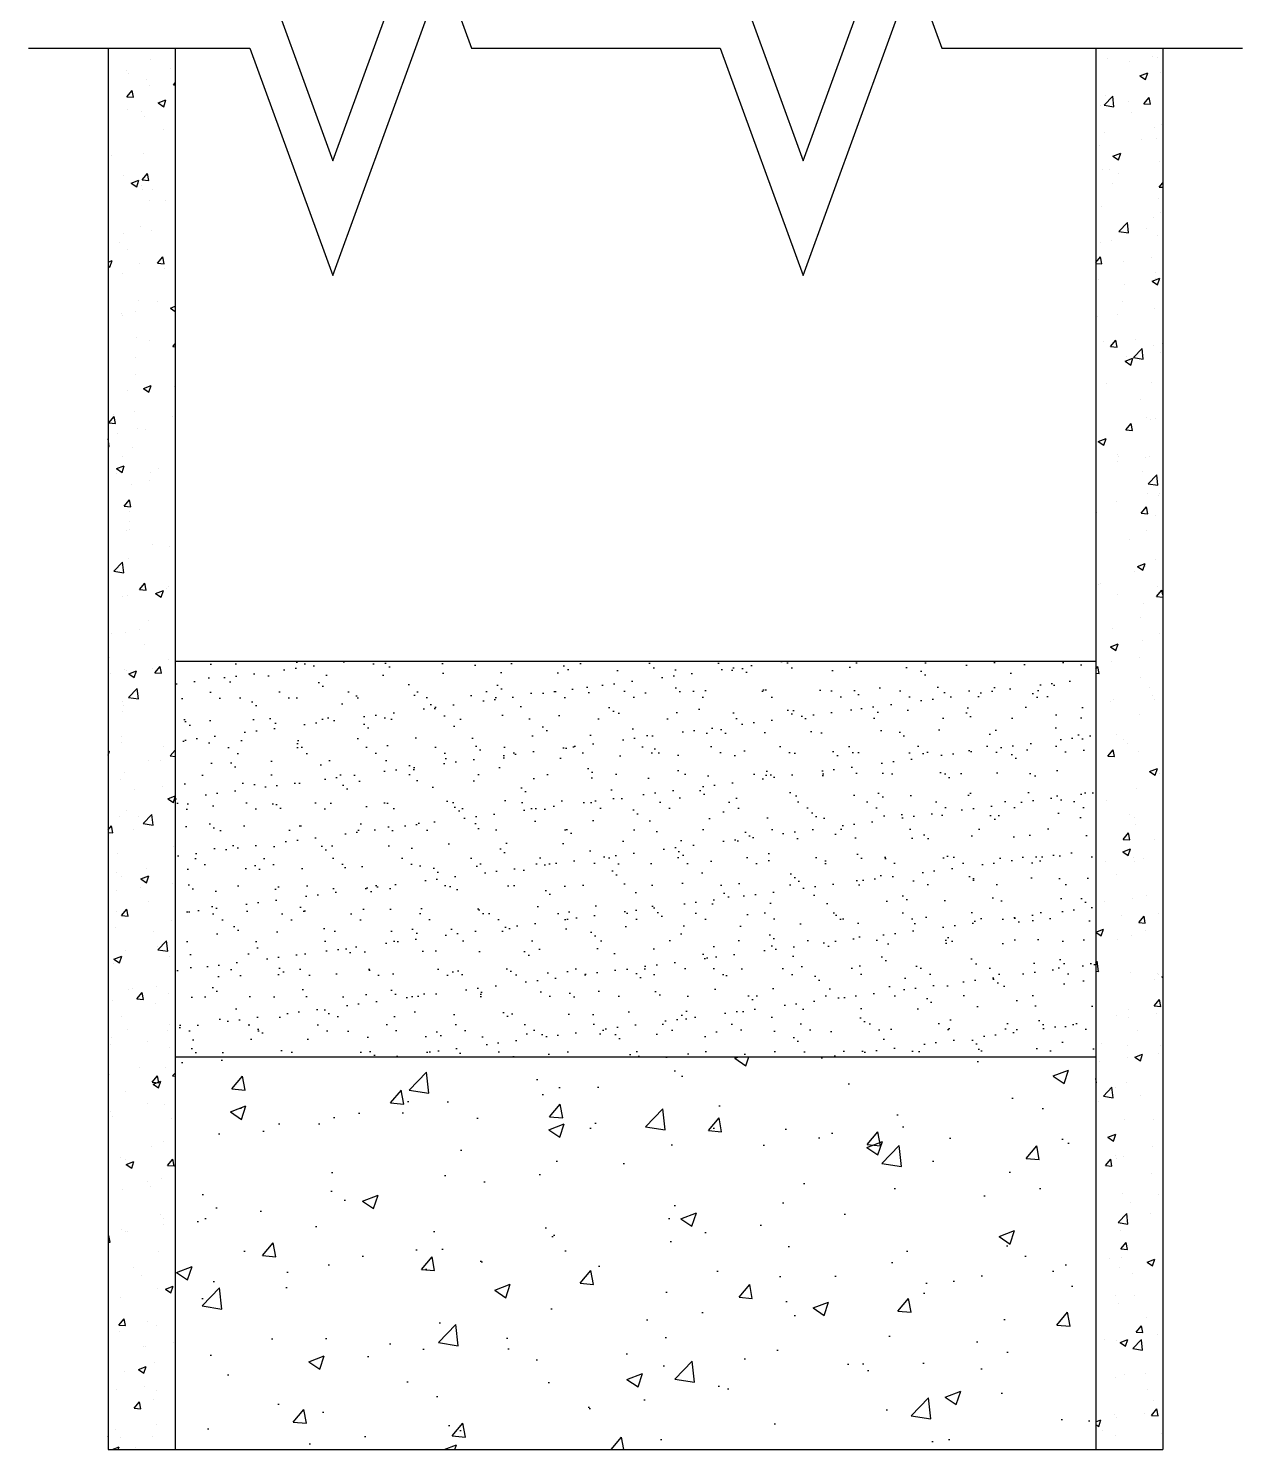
# Model space of a CAD drawing. Header units: inches. Extents: x 2738 to 3098, y 1543 to 1887.
# Drawn here: x 3038.8 to 3093.6, y 1559.9 to 1624 of the extents above; entities that cross this region are included whole.
import ezdxf

# ---------------------------------------------------------------- set-up
doc = ezdxf.new("R2010")
doc.units = ezdxf.units.IN
doc.header["$LTSCALE"] = 15
doc.header["$MEASUREMENT"] = 0
doc.layers.add('Hatch', color=8, linetype='Continuous')
doc.layers.add('Sock Pit', color=3, linetype='Continuous')

msp = doc.modelspace()

# ---------------------------------------------------------------- hatches: boundary and pattern name
at = {"layer": 'Hatch'}
h = msp.add_hatch(dxfattribs=at)
h.set_pattern_fill('AR-SAND', color=256)
h.set_pattern_definition([(37.5, (0.8118, 0), (-0.06299336, 1.9268238), [0, -1.52, 0, -1.7, 0, -1.625]), (7.5, (0.8118, 0), (1.7697767, 2.822146), [0, -0.82, 0, -1.37, 0, -0.525]), (327.5, (-0.4182, 0), (3.1141419, 0.00565905), [0, -0.5, 0, -1.8, 0, -2.35]), (317.5, (-0.4182, 0), (3.0061266, 0.8776756), [0, -0.25, 0, -1.18, 0, -1.35])])
h.paths.add_polyline_path([(3086.97972, 1577.60191), (3086.97972, 1595.47341), (3045.4105, 1595.47341), (3045.4105, 1577.60191)])
h = msp.add_hatch(dxfattribs=at)
h.set_pattern_fill('AR-CONC', color=256)
h.set_pattern_definition([(50, (0.812, 0), (7.172602, -0.627521), [0.75, -8.25]), (355, (0.812, 0), (-1.387513, 7.521921), [0.6, -6.6]), (100.45144, (1.4095, -0.052), (5.785088, 6.8944), [0.637402, -7.011421]), (46.1842, (0.812, 2), (10.672413, -1.655193), [1.125, -12.375]), (96.63564, (1.701, 1.862), (9.34662, 9.741186), [0.956103, -10.517138]), (351.18416, (0.812, 2), (9.34662, 9.741186), [0.9, -9.9]), (21, (1.812, 1.5), (5.969071, -4.026189), [0.75, -8.25]), (326, (1.812, 1.5), (2.433153, 7.2515), [0.6, -6.6]), (71.45144, (2.309, 1.1645), (8.402224, 3.225312), [0.637402, -7.011421]), (37.5, (0.8118, 0), (0.1215986, 3.3289385), [0, -6.52, 0, -6.7, 0, -6.625]), (7.5, (0.8118, 0), (2.6306954, 3.944117), [0, -3.82, 0, -6.37, 0, -2.525]), (327.5, (-1.4182, 0), (5.3382244, -0.2255487), [0, -2.5, 0, -7.8, 0, -10.35]), (317.5, (-2.4182, 0), (5.831862, 1.00105), [0, -3.25, 0, -5.18, 0, -7.35])])
h.paths.add_polyline_path([(3086.97972, 1577.60191), (3045.4105, 1577.60191), (3045.4105, 1559.86072), (3086.97972, 1559.86072)])

# ---------------------------------------------------------------- linework, layer by layer
at = {"layer": 'Hatch', "linetype": 'Continuous'}
for p, q in [((3044.27608, 1622.62309), (3044.27608, 1622.62309)), ((3087.48653, 1622.67552), (3087.48653, 1622.67552)), ((3088.52074, 1622.55407), (3088.52074, 1622.55407)), ((3089.55433, 1622.77996), (3089.55433, 1622.77996)), ((3089.77243, 1622.71886), (3089.77243, 1622.71886)), ((3043.20575, 1622.14215), (3043.20575, 1622.14215)), ((3043.29359, 1621.99647), (3043.29359, 1621.99647)), ((3045.18725, 1622.24578), (3045.18725, 1622.24578)), ((3088.97212, 1621.89929), (3089.32222, 1622.03368)), ((3088.97213, 1621.89929), (3089.22084, 1621.73154)), ((3089.22081, 1621.73153), (3089.32219, 1622.03367)), ((3089.90985, 1622.04973), (3089.90985, 1622.04973)), ((3043.22283, 1620.95858), (3043.46387, 1621.24585)), ((3043.52167, 1620.9324), (3043.46385, 1621.24581)), ((3044.0982, 1621.73881), (3044.0982, 1621.73881)), ((3044.25999, 1621.47053), (3044.25999, 1621.47053)), ((3045.32735, 1621.49537), (3045.4105, 1621.48247)), ((3045.32782, 1621.49586), (3045.4105, 1621.58203)), ((3086.99392, 1621.5492), (3086.99392, 1621.5492)), ((3089.99291, 1621.3631), (3089.99291, 1621.3631)), ((3043.22283, 1620.95858), (3043.52168, 1620.93244)), ((3044.64166, 1620.67618), (3044.99176, 1620.81056)), ((3044.64167, 1620.67617), (3044.89038, 1620.50842)), ((3044.89035, 1620.50841), (3044.99173, 1620.81056)), ((3087.20539, 1620.58201), (3087.20539, 1620.58201)), ((3087.35457, 1620.57328), (3087.74401, 1620.97916)), ((3087.42573, 1621.01105), (3087.42573, 1621.01105)), ((3087.79877, 1620.50381), (3087.74353, 1620.97866)), ((3088.45709, 1620.7468), (3088.45709, 1620.7468)), ((3089.15098, 1620.64065), (3089.39203, 1620.92792)), ((3089.15098, 1620.64065), (3089.44984, 1620.61451)), ((3089.44982, 1620.61447), (3089.39201, 1620.92788)), ((3043.2697, 1620.37279), (3043.2697, 1620.37279)), ((3043.8719, 1620.27372), (3043.8719, 1620.27372)), ((3044.0374, 1620.07434), (3044.0374, 1620.07434)), ((3087.35409, 1620.57277), (3087.79877, 1620.5038)), ((3088.58065, 1620.22499), (3088.58065, 1620.22499)), ((3044.8801, 1619.48783), (3044.8801, 1619.48783)), ((3087.36493, 1619.34658), (3087.36493, 1619.34658)), ((3089.63489, 1619.55336), (3089.63489, 1619.55336)), ((3089.93211, 1619.69863), (3089.93211, 1619.69863)), ((3087.14174, 1618.77474), (3087.14174, 1618.77474)), ((3089.0354, 1619.02405), (3089.0354, 1619.02405)), ((3089.70341, 1619.06641), (3089.70341, 1619.06641)), ((3042.55656, 1618.30166), (3042.55656, 1618.30166)), ((3043.9766, 1618.40987), (3043.9766, 1618.40987)), ((3087.75555, 1618.27354), (3088.10564, 1618.40793)), ((3087.75555, 1618.27354), (3088.00426, 1618.10579)), ((3088.00423, 1618.10578), (3088.10562, 1618.40792)), ((3089.87131, 1618.03416), (3089.87131, 1618.03416)), ((3043.06326, 1617.38947), (3043.06326, 1617.38947)), ((3043.91658, 1617.19762), (3044.15763, 1617.48489)), ((3044.21542, 1617.17144), (3044.15761, 1617.48485)), ((3087.30413, 1617.68211), (3087.30413, 1617.68211)), ((3087.58589, 1617.68344), (3087.58589, 1617.68344)), ((3087.98556, 1617.46805), (3087.98556, 1617.46805)), ((3043.42509, 1617.05043), (3043.77518, 1617.18481)), ((3043.42509, 1617.05042), (3043.6738, 1616.88267)), ((3043.67377, 1616.88266), (3043.77516, 1617.18481)), ((3043.90643, 1616.93286), (3043.90643, 1616.93286)), ((3043.91581, 1616.7454), (3043.91581, 1616.7454)), ((3043.91658, 1617.19762), (3044.21544, 1617.17148)), ((3044.39896, 1616.74533), (3044.39896, 1616.74533)), ((3087.72005, 1617.05199), (3087.72005, 1617.05199)), ((3089.84474, 1616.87969), (3090.00687, 1617.07292)), ((3089.84474, 1616.87969), (3090.00687, 1616.86551)), ((3044.26134, 1616.29163), (3044.26134, 1616.29163)), ((3044.96067, 1616.26123), (3044.96067, 1616.26123)), ((3089.81051, 1616.36969), (3089.81051, 1616.36969)), ((3087.24333, 1616.01764), (3087.24333, 1616.01764)), ((3089.56246, 1615.49566), (3089.56246, 1615.49566)), ((3089.8951, 1615.71827), (3089.8951, 1615.71827)), ((3043.85501, 1615.08093), (3043.85501, 1615.08093)), ((3044.33531, 1614.93806), (3044.33531, 1614.93806)), ((3088.01699, 1614.87458), (3088.46167, 1614.80561)), ((3088.01747, 1614.87509), (3088.40691, 1615.28097)), ((3088.46166, 1614.80562), (3088.40642, 1615.28047)), ((3089.28133, 1615.01569), (3089.28133, 1615.01569)), ((3042.91167, 1614.39131), (3042.91167, 1614.39131)), ((3043.08361, 1614.77327), (3043.08361, 1614.77327)), ((3087.18253, 1614.35317), (3087.18253, 1614.35317)), ((3087.66646, 1614.45684), (3087.66646, 1614.45684)), ((3089.74971, 1614.70522), (3089.74971, 1614.70522)), ((3042.38335, 1613.49179), (3042.5586, 1613.55906)), ((3042.4572, 1613.25691), (3042.55858, 1613.55906)), ((3043.25495, 1614.04133), (3043.25495, 1614.04133)), ((3044.61034, 1613.43666), (3044.85138, 1613.72393)), ((3044.90918, 1613.41048), (3044.85137, 1613.72389)), ((3086.97972, 1613.4653), (3087.19324, 1613.71976)), ((3087.25103, 1613.40631), (3087.19322, 1613.71972)), ((3088.24711, 1613.5236), (3088.24711, 1613.5236)), ((3089.49881, 1613.68839), (3089.49881, 1613.68839)), ((3042.38335, 1613.30675), (3042.45722, 1613.25692)), ((3043.01996, 1612.966), (3043.01996, 1612.966)), ((3043.79421, 1613.41646), (3043.79421, 1613.41646)), ((3044.61034, 1613.43666), (3044.9092, 1613.41051)), ((3044.91362, 1613.21531), (3044.91362, 1613.21531)), ((3086.97972, 1613.43009), (3087.25105, 1613.40635)), ((3089.68891, 1613.04075), (3089.68891, 1613.04075)), ((3087.12173, 1612.6887), (3087.12173, 1612.6887)), ((3088.28658, 1612.47415), (3088.28658, 1612.47415)), ((3089.52351, 1612.6347), (3089.8736, 1612.76909)), ((3089.52351, 1612.6347), (3089.77222, 1612.46694)), ((3089.68867, 1612.73495), (3089.68867, 1612.73495)), ((3089.77219, 1612.46693), (3089.87357, 1612.76908)), ((3043.73341, 1611.752), (3043.73341, 1611.752)), ((3044.60711, 1611.72356), (3044.60711, 1611.72356)), ((3088.18346, 1611.71633), (3088.18346, 1611.71633)), ((3042.99223, 1611.16471), (3042.99223, 1611.16471)), ((3043.04852, 1611.05801), (3043.04852, 1611.05801)), ((3043.59828, 1611.24325), (3043.59828, 1611.24325)), ((3045.19305, 1611.41158), (3045.4105, 1611.49505)), ((3045.19305, 1611.41158), (3045.4105, 1611.26491)), ((3087.06093, 1611.02423), (3087.06093, 1611.02423)), ((3087.97081, 1611.13659), (3087.97081, 1611.13659)), ((3089.62811, 1611.37628), (3089.62811, 1611.37628)), ((3043.67261, 1610.08753), (3043.67261, 1610.08753)), ((3044.24659, 1609.96018), (3044.24659, 1609.96018)), ((3045.3041, 1609.6757), (3045.4105, 1609.80251)), ((3045.3041, 1609.6757), (3045.4105, 1609.66639)), ((3087.3129, 1609.91917), (3087.3129, 1609.91917)), ((3087.64595, 1609.67153), (3087.88699, 1609.9588)), ((3087.64595, 1609.67153), (3087.94481, 1609.64539)), ((3087.94479, 1609.64535), (3087.88698, 1609.95876)), ((3088.76177, 1609.99357), (3088.76177, 1609.99357)), ((3089.56732, 1609.71181), (3089.56732, 1609.71181)), ((3089.98201, 1609.8064), (3089.98201, 1609.8064)), ((3043.61235, 1609.18202), (3043.61235, 1609.18202)), ((3087.00013, 1609.35976), (3087.00013, 1609.35976)), ((3088.30693, 1609.00895), (3088.65702, 1609.14334)), ((3088.36714, 1609.24755), (3088.36714, 1609.24755)), ((3088.55562, 1608.84118), (3088.657, 1609.14333)), ((3088.67988, 1609.17639), (3089.12456, 1609.10742)), ((3088.68037, 1609.1769), (3089.06981, 1609.58278)), ((3089.12456, 1609.10743), (3089.06932, 1609.58228)), ((3089.88036, 1609.38682), (3089.88036, 1609.38682)), ((3043.61181, 1608.42306), (3043.61181, 1608.42306)), ((3088.30693, 1609.00895), (3088.55564, 1608.84119)), ((3043.97647, 1607.78583), (3044.32656, 1607.92022)), ((3043.97647, 1607.78583), (3044.22518, 1607.61807)), ((3044.22516, 1607.61806), (3044.32654, 1607.92021)), ((3045.37703, 1607.87964), (3045.37703, 1607.87964)), ((3087.44642, 1608.02152), (3087.44642, 1608.02152)), ((3089.50652, 1608.04734), (3089.50652, 1608.04734)), ((3043.24021, 1607.70987), (3043.24021, 1607.70987)), ((3044.12533, 1607.71486), (3044.12533, 1607.71486)), ((3088.98726, 1607.26485), (3088.98726, 1607.26485)), ((3042.41155, 1606.2285), (3042.6526, 1606.51577)), ((3042.63867, 1606.62704), (3042.63867, 1606.62704)), ((3042.71039, 1606.20231), (3042.65258, 1606.51573)), ((3043.55101, 1606.75859), (3043.55101, 1606.75859)), ((3045.30779, 1606.51427), (3045.30779, 1606.51427)), ((3089.28883, 1606.46518), (3089.28883, 1606.46518)), ((3042.41155, 1606.2285), (3042.71041, 1606.20235)), ((3043.69291, 1605.95542), (3043.69291, 1605.95542)), ((3044.06168, 1605.90759), (3044.06168, 1605.90759)), ((3088.33971, 1605.91057), (3088.58075, 1606.19784)), ((3088.33971, 1605.91057), (3088.63857, 1605.88443)), ((3088.63855, 1605.88439), (3088.58073, 1606.1978)), ((3089.44572, 1606.38288), (3089.44572, 1606.38288)), ((3089.67392, 1606.4035), (3089.67392, 1606.4035)), ((3042.42451, 1605.15943), (3042.38335, 1605.51323)), ((3042.80999, 1605.7428), (3042.80999, 1605.7428)), ((3087.09035, 1605.3832), (3087.44045, 1605.51759)), ((3087.09035, 1605.3832), (3087.33907, 1605.21544)), ((3087.33904, 1605.21543), (3087.44042, 1605.51758)), ((3042.38335, 1605.16581), (3042.42451, 1605.15942)), ((3043.03377, 1604.72655), (3043.03377, 1604.72655)), ((3043.49021, 1605.09412), (3043.49021, 1605.09412)), ((3087.95607, 1604.80514), (3087.95607, 1604.80514)), ((3088.01358, 1604.70988), (3088.01358, 1604.70988)), ((3089.22518, 1604.65791), (3089.22518, 1604.65791)), ((3089.38492, 1604.71841), (3089.38492, 1604.71841)), ((3042.74634, 1603.93553), (3042.74634, 1603.93553)), ((3042.75989, 1604.16008), (3043.10999, 1604.29447)), ((3042.75989, 1604.16008), (3043.00861, 1603.99232)), ((3043.00858, 1603.99231), (3043.10996, 1604.29446)), ((3044.31303, 1603.97272), (3044.31303, 1603.97272)), ((3044.64, 1604.18483), (3044.64, 1604.18483)), ((3087.97348, 1604.49312), (3087.97348, 1604.49312)), ((3089.06782, 1604.03825), (3089.06782, 1604.03825)), ((3043.42941, 1603.42965), (3043.42941, 1603.42965)), ((3044.23185, 1603.62872), (3044.23185, 1603.62872)), ((3089.34278, 1603.4782), (3089.78746, 1603.40923)), ((3089.34326, 1603.47871), (3089.73271, 1603.88459)), ((3089.78745, 1603.40924), (3089.73221, 1603.88409)), ((3043.10531, 1602.46754), (3043.34635, 1602.75481)), ((3043.40415, 1602.44135), (3043.34634, 1602.75477)), ((3087.90983, 1602.68586), (3087.90983, 1602.68586)), ((3089.32412, 1603.05394), (3089.32412, 1603.05394)), ((3089.80349, 1602.93516), (3089.80349, 1602.93516)), ((3089.86562, 1603.05536), (3089.86562, 1603.05536)), ((3043.10531, 1602.46754), (3043.40417, 1602.44139)), ((3043.32465, 1602.21277), (3043.32465, 1602.21277)), ((3087.01882, 1602.16833), (3087.01882, 1602.16833)), ((3089.03346, 1602.14961), (3089.27451, 1602.43688)), ((3089.03346, 1602.14961), (3089.33232, 1602.12347)), ((3089.3323, 1602.12343), (3089.27449, 1602.43684)), ((3089.68794, 1602.05556), (3089.68794, 1602.05556)), ((3043.22547, 1601.37842), (3043.22547, 1601.37842)), ((3043.33935, 1601.41774), (3043.33935, 1601.41774)), ((3043.36861, 1601.76518), (3043.36861, 1601.76518)), ((3089.26332, 1601.38947), (3089.26332, 1601.38947)), ((3044.39359, 1600.74612), (3044.39359, 1600.74612)), ((3088.48814, 1600.9631), (3088.48814, 1600.9631)), ((3043.30781, 1600.10071), (3043.30781, 1600.10071)), ((3045.16705, 1600.65644), (3045.16705, 1600.65644)), ((3089.65918, 1600.07204), (3089.65918, 1600.07204)), ((3042.64272, 1599.5302), (3043.08741, 1599.46123)), ((3042.6432, 1599.5307), (3043.03264, 1599.93658)), ((3043.0874, 1599.46124), (3043.03216, 1599.93609)), ((3088.71426, 1599.50058), (3088.71426, 1599.50058)), ((3088.85831, 1599.74435), (3089.2084, 1599.87874)), ((3088.85831, 1599.74435), (3089.10702, 1599.5766)), ((3089.107, 1599.57659), (3089.20838, 1599.87873)), ((3089.20252, 1599.725), (3089.20252, 1599.725)), ((3043.79906, 1598.70658), (3044.04011, 1598.99385)), ((3044.09791, 1598.68039), (3044.04009, 1598.99381)), ((3045.01371, 1598.76343), (3045.01371, 1598.76343)), ((3045.1034, 1598.84917), (3045.1034, 1598.84917)), ((3087.09939, 1598.94173), (3087.09939, 1598.94173)), ((3087.1728, 1598.99104), (3087.1728, 1598.99104)), ((3089.7685, 1598.82896), (3089.7685, 1598.82896)), ((3043.01903, 1598.3951), (3043.01903, 1598.3951)), ((3043.24701, 1598.43624), (3043.24701, 1598.43624)), ((3043.79906, 1598.70658), (3044.09792, 1598.68043)), ((3043.85171, 1598.68438), (3043.85171, 1598.68438)), ((3044.52785, 1598.52124), (3044.87794, 1598.65562)), ((3044.52785, 1598.52123), (3044.77656, 1598.35348)), ((3044.77654, 1598.35347), (3044.87792, 1598.65562)), ((3087.94133, 1598.47368), (3087.94133, 1598.47368)), ((3089.72722, 1598.38865), (3089.96826, 1598.67592)), ((3089.72722, 1598.38865), (3090.00687, 1598.36419)), ((3090.00687, 1598.46649), (3089.96825, 1598.67588)), ((3089.14172, 1598.06053), (3089.14172, 1598.06053)), ((3090.00567, 1597.78), (3090.00687, 1597.77982)), ((3090.00616, 1597.78052), (3090.00687, 1597.78126)), ((3043.78806, 1596.87711), (3043.78806, 1596.87711)), ((3044.21711, 1597.29726), (3044.21711, 1597.29726)), ((3087.7195, 1596.95904), (3087.7195, 1596.95904)), ((3089.0152, 1597.43471), (3089.0152, 1597.43471)), ((3042.53636, 1596.71232), (3042.53636, 1596.71232)), ((3043.18621, 1596.77177), (3043.18621, 1596.77177)), ((3044.04003, 1596.20845), (3044.04003, 1596.20845)), ((3087.64174, 1596.1186), (3087.99183, 1596.25299)), ((3087.89042, 1595.95084), (3087.9918, 1596.25298)), ((3089.08092, 1596.39606), (3089.08092, 1596.39606)), ((3089.85087, 1596.7239), (3089.85087, 1596.7239)), ((3042.42516, 1595.6496), (3042.42516, 1595.6496)), ((3087.64174, 1596.1186), (3087.89045, 1595.95085)), ((3088.95155, 1595.62744), (3088.95155, 1595.62744)), ((3043.12541, 1595.1073), (3043.12541, 1595.1073)), ((3043.21072, 1595.04696), (3043.21072, 1595.04696)), ((3043.31128, 1594.89549), (3043.66137, 1595.02987)), ((3043.55996, 1594.72772), (3043.66134, 1595.02987)), ((3044.36637, 1595.15436), (3044.36637, 1595.15436)), ((3044.49282, 1594.94562), (3044.73387, 1595.23288)), ((3044.49282, 1594.94562), (3044.79168, 1594.91947)), ((3044.79166, 1594.91943), (3044.73385, 1595.23285)), ((3045.09427, 1595.53682), (3045.09427, 1595.53682)), ((3086.97972, 1595.11431), (3087.07572, 1595.22872)), ((3086.97972, 1594.92876), (3087.13353, 1594.9153)), ((3087.13352, 1594.91526), (3087.0757, 1595.22868)), ((3087.69985, 1595.46265), (3087.69985, 1595.46265)), ((3042.47271, 1594.90506), (3042.47271, 1594.90506)), ((3043.31128, 1594.89548), (3043.55999, 1594.72773)), ((3089.02012, 1594.73159), (3089.02012, 1594.73159)), ((3089.41494, 1594.29129), (3089.41494, 1594.29129)), ((3043.04528, 1593.6669), (3043.04528, 1593.6669)), ((3043.30562, 1593.83201), (3043.7503, 1593.76304)), ((3043.30609, 1593.83251), (3043.69554, 1594.23839)), ((3043.7503, 1593.76305), (3043.69505, 1594.2379)), ((3087.6362, 1593.65538), (3087.6362, 1593.65538)), ((3087.80007, 1593.73243), (3087.80007, 1593.73243)), ((3089.52986, 1593.90469), (3089.52986, 1593.90469)), ((3089.64444, 1593.74058), (3089.64444, 1593.74058)), ((3043.05102, 1593.1823), (3043.05102, 1593.1823)), ((3043.06462, 1593.44283), (3043.06462, 1593.44283)), ((3088.95932, 1593.06712), (3088.95932, 1593.06712)), ((3043.00382, 1591.77836), (3043.00382, 1591.77836)), ((3043.00429, 1592.06364), (3043.00429, 1592.06364)), ((3087.92658, 1592.14222), (3087.92658, 1592.14222)), ((3088.21452, 1591.93263), (3088.21452, 1591.93263)), ((3088.42018, 1591.74974), (3088.42018, 1591.74974)), ((3042.38335, 1591.38054), (3042.44479, 1591.40412)), ((3042.38335, 1591.22107), (3042.44477, 1591.40412)), ((3044.89343, 1591.62597), (3044.89343, 1591.62597)), ((3045.18658, 1591.18466), (3045.4105, 1591.45152)), ((3045.18658, 1591.18466), (3045.4105, 1591.16507)), ((3087.52843, 1591.18049), (3087.76948, 1591.46776)), ((3087.52843, 1591.18049), (3087.82729, 1591.15434)), ((3087.82727, 1591.1543), (3087.76946, 1591.46772)), ((3088.89852, 1591.40265), (3088.89852, 1591.40265)), ((3043.12584, 1590.4403), (3043.12584, 1590.4403)), ((3044.20236, 1590.96581), (3044.20236, 1590.96581)), ((3044.74071, 1590.99915), (3044.74071, 1590.99915)), ((3089.40969, 1590.47976), (3089.75979, 1590.61415)), ((3089.40969, 1590.47976), (3089.65841, 1590.312)), ((3089.65838, 1590.31199), (3089.75976, 1590.61414)), ((3042.94302, 1590.1139), (3042.94302, 1590.1139)), ((3044.82978, 1589.8187), (3044.82978, 1589.8187)), ((3089.83613, 1590.39245), (3089.83613, 1590.39245)), ((3043.57808, 1589.65391), (3043.57808, 1589.65391)), ((3045.07923, 1589.25664), (3045.4105, 1589.3838)), ((3045.07924, 1589.25664), (3045.32795, 1589.08888)), ((3045.32792, 1589.08888), (3045.4105, 1589.33499)), ((3087.44651, 1589.19476), (3087.44651, 1589.19476)), ((3088.83772, 1589.73818), (3088.83772, 1589.73818)), ((3043.19598, 1588.7155), (3043.19598, 1588.7155)), ((3043.96899, 1588.13432), (3044.35843, 1588.5402)), ((3044.41319, 1588.06486), (3044.35795, 1588.53971)), ((3045.40775, 1588.76952), (3045.40775, 1588.76952)), ((3088.50075, 1588.52314), (3088.50075, 1588.52314)), ((3089.99327, 1588.56903), (3089.99327, 1588.56903)), ((3042.38335, 1587.8439), (3042.53508, 1588.02472)), ((3042.59287, 1587.71127), (3042.53506, 1588.02469)), ((3042.88222, 1588.44943), (3042.88222, 1588.44943)), ((3043.51443, 1587.84664), (3043.51443, 1587.84664)), ((3043.74596, 1588.45761), (3043.74596, 1588.45761)), ((3043.96851, 1588.13382), (3044.4132, 1588.06485)), ((3045.40809, 1588.09595), (3045.40809, 1588.09595)), ((3088.74157, 1588.40424), (3088.74157, 1588.40424)), ((3088.77692, 1588.07371), (3088.77692, 1588.07371)), ((3042.38335, 1587.72964), (3042.59289, 1587.71131)), ((3088.22219, 1587.41953), (3088.46323, 1587.7068)), ((3088.22219, 1587.41953), (3088.52105, 1587.39338)), ((3088.52103, 1587.39334), (3088.46322, 1587.70676)), ((3089.62969, 1587.40913), (3089.62969, 1587.40913)), ((3042.82142, 1586.78496), (3042.82142, 1586.78496)), ((3045.34695, 1587.10505), (3045.34695, 1587.10505)), ((3088.19312, 1586.85401), (3088.54321, 1586.9884)), ((3088.19312, 1586.85401), (3088.44183, 1586.68625)), ((3088.4418, 1586.68624), (3088.54318, 1586.98839)), ((3088.67792, 1586.59697), (3088.67792, 1586.59697)), ((3044.09274, 1586.12389), (3044.09274, 1586.12389)), ((3087.42622, 1586.43218), (3087.42622, 1586.43218)), ((3088.71613, 1586.40924), (3088.71613, 1586.40924)), ((3089.12086, 1586.54045), (3089.12086, 1586.54045)), ((3042.77228, 1585.90263), (3042.77228, 1585.90263)), ((3042.98954, 1585.73219), (3042.98954, 1585.73219)), ((3043.86266, 1585.63089), (3044.21275, 1585.76528)), ((3043.86266, 1585.63089), (3044.11137, 1585.46313)), ((3044.11134, 1585.46312), (3044.21273, 1585.76527)), ((3045.28615, 1585.44058), (3045.28615, 1585.44058)), ((3087.91184, 1585.81077), (3087.91184, 1585.81077)), ((3042.76062, 1585.12049), (3042.76062, 1585.12049)), ((3043.82652, 1585.23101), (3043.82652, 1585.23101)), ((3088.65533, 1584.74478), (3088.65533, 1584.74478)), ((3089.25624, 1584.87422), (3089.25624, 1584.87422)), ((3042.77739, 1584.15183), (3042.77739, 1584.15183)), ((3042.98779, 1583.9765), (3043.22884, 1584.26376)), ((3043.28663, 1583.95031), (3043.22882, 1584.26372)), ((3044.18762, 1584.63435), (3044.18762, 1584.63435)), ((3087.36258, 1584.62491), (3087.36258, 1584.62491)), ((3089.82139, 1584.06099), (3089.82139, 1584.06099)), ((3042.69982, 1583.45602), (3042.69982, 1583.45602)), ((3042.98779, 1583.9765), (3043.28665, 1583.95035)), ((3045.22535, 1583.77611), (3045.22535, 1583.77611)), ((3086.97972, 1583.22948), (3087.32663, 1583.36265)), ((3087.22523, 1583.06049), (3087.32661, 1583.36264)), ((3088.14719, 1583.98547), (3088.14719, 1583.98547)), ((3088.91595, 1583.65857), (3089.15699, 1583.94584)), ((3088.91595, 1583.65857), (3089.2148, 1583.63242)), ((3089.21479, 1583.63238), (3089.15697, 1583.9458)), ((3044.44664, 1583.24831), (3044.44664, 1583.24831)), ((3044.63189, 1582.43613), (3045.02133, 1582.84201)), ((3045.07609, 1582.36667), (3045.02084, 1582.84152)), ((3086.97972, 1583.22611), (3087.22525, 1583.0605)), ((3087.94089, 1582.90216), (3087.94089, 1582.90216)), ((3088.59453, 1583.08031), (3088.59453, 1583.08031)), ((3089.20143, 1583.31384), (3089.20143, 1583.31384)), ((3042.64608, 1582.00514), (3042.99617, 1582.13953)), ((3042.89477, 1581.83737), (3042.99615, 1582.13952)), ((3043.18124, 1582.38405), (3043.18124, 1582.38405)), ((3044.6198, 1582.5955), (3044.6198, 1582.5955)), ((3044.63141, 1582.43562), (3045.07609, 1582.36666)), ((3045.16455, 1582.11164), (3045.16455, 1582.11164)), ((3042.63902, 1581.79155), (3042.63902, 1581.79155)), ((3042.64608, 1582.00514), (3042.89479, 1581.83738)), ((3086.97972, 1581.84818), (3087.04809, 1581.91943)), ((3086.97972, 1581.46316), (3087.10283, 1581.44406)), ((3087.10283, 1581.44407), (3087.04759, 1581.91892)), ((3087.15243, 1581.44392), (3087.15243, 1581.44392)), ((3044.55615, 1580.78823), (3044.55615, 1580.78823)), ((3088.53373, 1581.41584), (3088.53373, 1581.41584)), ((3089.61495, 1581.07767), (3089.61495, 1581.07767)), ((3089.78329, 1581.34582), (3089.78329, 1581.34582)), ((3089.82154, 1581.33115), (3089.82154, 1581.33115)), ((3089.96108, 1581.21516), (3090.00687, 1581.23274)), ((3089.96108, 1581.21516), (3090.00687, 1581.18427)), ((3043.30445, 1580.62344), (3043.30445, 1580.62344)), ((3043.47296, 1580.69334), (3043.47296, 1580.69334)), ((3043.68155, 1580.21554), (3043.92259, 1580.5028)), ((3043.68155, 1580.21554), (3043.98041, 1580.18939)), ((3043.98039, 1580.18935), (3043.92257, 1580.50276)), ((3045.10375, 1580.44717), (3045.10375, 1580.44717)), ((3089.6097, 1579.89761), (3089.85075, 1580.18487)), ((3089.90854, 1579.87142), (3089.85073, 1580.18484)), ((3042.57822, 1580.12708), (3042.57822, 1580.12708)), ((3044.5272, 1580.02171), (3044.5272, 1580.02171)), ((3088.47293, 1579.75137), (3088.47293, 1579.75137)), ((3089.6097, 1579.89761), (3089.90856, 1579.87146)), ((3089.71964, 1579.53856), (3089.71964, 1579.53856)), ((3042.9748, 1579.40073), (3042.9748, 1579.40073)), ((3045.13446, 1579.06547), (3045.13446, 1579.06547)), ((3087.8971, 1579.47931), (3087.8971, 1579.47931)), ((3088.46794, 1579.37377), (3088.46794, 1579.37377)), ((3042.51742, 1578.46261), (3042.51742, 1578.46261)), ((3043.2408, 1578.81617), (3043.2408, 1578.81617)), ((3044.17288, 1578.30289), (3044.17288, 1578.30289)), ((3045.04295, 1578.7827), (3045.04295, 1578.7827)), ((3088.84787, 1578.77617), (3088.84787, 1578.77617)), ((3042.4782, 1578.15179), (3042.4782, 1578.15179)), ((3045.14732, 1578.03902), (3045.14732, 1578.03902)), ((3087.233, 1578.21732), (3087.233, 1578.21732)), ((3088.41213, 1578.0869), (3088.41213, 1578.0869)), ((3088.7445, 1577.58941), (3089.09459, 1577.7238)), ((3088.7445, 1577.58941), (3088.99321, 1577.42166)), ((3088.99319, 1577.42165), (3089.09457, 1577.72379)), ((3089.80664, 1577.72953), (3089.80664, 1577.72953)), ((3089.90211, 1578.10455), (3089.90211, 1578.10455)), ((3043.81911, 1577.09342), (3043.81911, 1577.09342)), ((3044.98216, 1577.11823), (3044.98216, 1577.11823)), ((3087.1526, 1577.40171), (3087.1526, 1577.40171)), ((3088.4043, 1577.5665), (3088.4043, 1577.5665)), ((3042.45662, 1576.79814), (3042.45662, 1576.79814)), ((3044.3753, 1576.45458), (3044.61635, 1576.74184)), ((3044.3753, 1576.45458), (3044.67416, 1576.42843)), ((3044.41404, 1576.3663), (3044.76413, 1576.50068)), ((3044.41404, 1576.36629), (3044.66275, 1576.19854)), ((3044.67414, 1576.42839), (3044.61633, 1576.7418)), ((3044.66273, 1576.19853), (3044.76411, 1576.50068)), ((3045.2943, 1576.73743), (3045.4105, 1576.71941)), ((3045.29478, 1576.73794), (3045.4105, 1576.85854)), ((3087.016, 1576.42422), (3086.97972, 1576.62089)), ((3086.97972, 1576.42744), (3087.01602, 1576.42426)), ((3088.35133, 1576.42243), (3088.35133, 1576.42243)), ((3043.16649, 1576.05259), (3043.16649, 1576.05259)), ((3087.32105, 1575.81484), (3087.76573, 1575.74587)), ((3087.32154, 1575.81536), (3087.71098, 1576.22124)), ((3087.76572, 1575.74588), (3087.71048, 1576.22073)), ((3087.85311, 1576.23463), (3087.85311, 1576.23463)), ((3088.98261, 1575.84374), (3088.98261, 1575.84374)), ((3042.39582, 1575.13367), (3042.39582, 1575.13367)), ((3042.50377, 1575.12136), (3042.50377, 1575.12136)), ((3044.17364, 1575.48404), (3044.17364, 1575.48404)), ((3044.92136, 1575.45376), (3044.92136, 1575.45376)), ((3087.08895, 1575.59444), (3087.08895, 1575.59444)), ((3042.55877, 1574.92519), (3042.55877, 1574.92519)), ((3045.22788, 1574.81242), (3045.22788, 1574.81242)), ((3088.29053, 1574.75796), (3088.29053, 1574.75796)), ((3089.60021, 1574.74621), (3089.60021, 1574.74621)), ((3044.86056, 1573.7893), (3044.86056, 1573.7893)), ((3087.52792, 1573.96366), (3087.87802, 1574.09805)), ((3087.52792, 1573.96366), (3087.77663, 1573.7959)), ((3087.66726, 1573.87168), (3087.66726, 1573.87168)), ((3087.77661, 1573.7959), (3087.87799, 1574.09804)), ((3044.34617, 1573.56502), (3044.34617, 1573.56502)), ((3087.88235, 1573.14786), (3087.88235, 1573.14786)), ((3088.22973, 1573.09349), (3088.22973, 1573.09349)), ((3089.54855, 1573.56688), (3089.54855, 1573.56688)), ((3042.96006, 1573.06927), (3042.96006, 1573.06927)), ((3043.17888, 1572.9425), (3043.17888, 1572.9425)), ((3043.19746, 1572.74054), (3043.54756, 1572.87493)), ((3043.19746, 1572.74054), (3043.44618, 1572.57279)), ((3043.44615, 1572.57278), (3043.54753, 1572.87493)), ((3045.06906, 1572.69361), (3045.31011, 1572.98088)), ((3045.06906, 1572.69362), (3045.36792, 1572.66747)), ((3045.3679, 1572.66743), (3045.31009, 1572.98084)), ((3087.41091, 1572.68945), (3087.65196, 1572.97671)), ((3087.41091, 1572.68945), (3087.70977, 1572.6633)), ((3087.70975, 1572.66326), (3087.65194, 1572.97667)), ((3087.93368, 1573.00803), (3087.93368, 1573.00803)), ((3044.15813, 1571.97144), (3044.15813, 1571.97144)), ((3044.79976, 1572.12483), (3044.79976, 1572.12483)), ((3089.50966, 1572.31535), (3089.50966, 1572.31535)), ((3043.03082, 1571.59297), (3043.03082, 1571.59297)), ((3044.28252, 1571.75775), (3044.28252, 1571.75775)), ((3088.16893, 1571.42902), (3088.16893, 1571.42902)), ((3089.7919, 1571.39808), (3089.7919, 1571.39808)), ((3087.98444, 1570.11717), (3088.37388, 1570.52305)), ((3088.42862, 1570.04769), (3088.37338, 1570.52254)), ((3088.55379, 1571.02533), (3088.55379, 1571.02533)), ((3044.73896, 1570.46036), (3044.73896, 1570.46036)), ((3044.86083, 1570.035), (3044.86083, 1570.035)), ((3044.87432, 1570.27475), (3044.87432, 1570.27475)), ((3087.98394, 1570.11664), (3088.42862, 1570.04768)), ((3088.19432, 1570.34329), (3088.19432, 1570.34329)), ((3089.44602, 1570.50808), (3089.44602, 1570.50808)), ((3042.38335, 1569.49291), (3042.41756, 1569.53368)), ((3042.47536, 1569.22023), (3042.41754, 1569.53364)), ((3042.96717, 1569.7857), (3042.96717, 1569.7857)), ((3043.15175, 1569.72113), (3043.15175, 1569.72113)), ((3043.25945, 1569.7159), (3043.25945, 1569.7159)), ((3088.10813, 1569.76455), (3088.10813, 1569.76455)), ((3042.38335, 1569.22832), (3042.47537, 1569.22027)), ((3044.67816, 1568.79589), (3044.67816, 1568.79589)), ((3088.10467, 1568.92849), (3088.34572, 1569.21575)), ((3088.10467, 1568.92849), (3088.40353, 1568.90234)), ((3088.40351, 1568.9023), (3088.3457, 1569.21571)), ((3043.54549, 1568.06294), (3043.54549, 1568.06294)), ((3087.58012, 1568.47036), (3087.58012, 1568.47036)), ((3088.04733, 1568.10008), (3088.04733, 1568.10008)), ((3088.13067, 1568.53602), (3088.13067, 1568.53602)), ((3089.29588, 1568.32482), (3089.64597, 1568.45921)), ((3089.29588, 1568.32482), (3089.54459, 1568.15706)), ((3089.54457, 1568.15705), (3089.64595, 1568.4592)), ((3089.58546, 1568.41476), (3089.58546, 1568.41476)), ((3043.87956, 1567.7332), (3043.87956, 1567.7332)), ((3088.63436, 1567.79873), (3088.63436, 1567.79873)), ((3042.94531, 1566.73782), (3042.94531, 1566.73782)), ((3044.61736, 1567.13142), (3044.61736, 1567.13142)), ((3044.96542, 1567.1017), (3045.31551, 1567.23609)), ((3044.96542, 1567.1017), (3045.21413, 1566.93394)), ((3045.21411, 1566.93394), (3045.31549, 1567.23608)), ((3087.86761, 1566.8164), (3087.86761, 1566.8164)), ((3088.70898, 1566.81327), (3088.70898, 1566.81327)), ((3045.38789, 1566.50661), (3045.38789, 1566.50661)), ((3087.98653, 1566.43561), (3087.98653, 1566.43561)), ((3042.87027, 1565.48545), (3043.11132, 1565.77272)), ((3042.87027, 1565.48545), (3043.16913, 1565.45931)), ((3043.16911, 1565.45927), (3043.1113, 1565.77268)), ((3044.14339, 1565.63998), (3044.14339, 1565.63998)), ((3044.55656, 1565.46695), (3044.55656, 1565.46695)), ((3088.79843, 1565.16753), (3089.03947, 1565.45479)), ((3089.09727, 1565.14134), (3089.03945, 1565.45475)), ((3089.25447, 1565.81604), (3089.25447, 1565.81604)), ((3042.90589, 1565.17823), (3042.90589, 1565.17823)), ((3087.39363, 1564.84121), (3087.39363, 1564.84121)), ((3087.92573, 1564.77114), (3087.92573, 1564.77114)), ((3088.0793, 1564.69907), (3088.4294, 1564.83346)), ((3088.32799, 1564.5313), (3088.42937, 1564.83345)), ((3088.64733, 1564.41898), (3089.03678, 1564.82486)), ((3088.79843, 1565.16753), (3089.09729, 1565.14138)), ((3089.09151, 1564.3495), (3089.03627, 1564.82435)), ((3089.77716, 1565.06662), (3089.77716, 1565.06662)), ((3043.96013, 1564.5066), (3043.96013, 1564.5066)), ((3044.07254, 1564.53455), (3044.07254, 1564.53455)), ((3045.32424, 1564.69934), (3045.32424, 1564.69934)), ((3088.07931, 1564.69907), (3088.32802, 1564.53131)), ((3088.64684, 1564.41845), (3089.09152, 1564.34949)), ((3043.74884, 1563.47595), (3044.09894, 1563.61034)), ((3043.74885, 1563.47595), (3043.99756, 1563.30819)), ((3043.99753, 1563.30818), (3044.09891, 1563.61033)), ((3044.49576, 1563.80248), (3044.49576, 1563.80248)), ((3043.13701, 1563.38968), (3043.13701, 1563.38968)), ((3087.86494, 1563.10667), (3087.86494, 1563.10667)), ((3088.2808, 1563.26106), (3088.2808, 1563.26106)), ((3089.23604, 1563.28488), (3089.23604, 1563.28488)), ((3042.75719, 1562.56249), (3042.75719, 1562.56249)), ((3044.00889, 1562.72728), (3044.00889, 1562.72728)), ((3044.58025, 1562.52391), (3044.58025, 1562.52391)), ((3089.33504, 1562.58944), (3089.33504, 1562.58944)), ((3043.56403, 1561.72449), (3043.80507, 1562.01176)), ((3043.56403, 1561.72449), (3043.86289, 1561.69835)), ((3043.86287, 1561.69831), (3043.80506, 1562.01172)), ((3044.43496, 1562.13801), (3044.43496, 1562.13801)), ((3089.49218, 1561.40657), (3089.73323, 1561.69383)), ((3089.57072, 1562.0833), (3089.57072, 1562.0833)), ((3089.79102, 1561.38038), (3089.73321, 1561.69379)), ((3044.58721, 1561.00453), (3044.58721, 1561.00453)), ((3086.97972, 1561.11823), (3087.21282, 1561.20771)), ((3086.97972, 1560.99441), (3087.11144, 1560.90556)), ((3087.11141, 1560.90555), (3087.2128, 1561.2077)), ((3087.80414, 1561.44221), (3087.80414, 1561.44221)), ((3087.92069, 1561.31282), (3087.92069, 1561.31282)), ((3089.17239, 1561.47761), (3089.17239, 1561.47761)), ((3089.49218, 1561.40657), (3089.79104, 1561.38042)), ((3042.39146, 1560.4015), (3042.38335, 1560.47124)), ((3042.38335, 1560.40275), (3042.39147, 1560.40149)), ((3042.69355, 1560.75522), (3042.69355, 1560.75522)), ((3042.93057, 1560.40636), (3042.93057, 1560.40636)), ((3044.37416, 1560.47354), (3044.37416, 1560.47354)), ((3087.28604, 1560.71952), (3087.28604, 1560.71952)), ((3087.85286, 1560.48494), (3087.85286, 1560.48494)), ((3089.95515, 1560.60674), (3089.95515, 1560.60674)), ((3042.55968, 1559.86072), (3042.88236, 1559.98459)), ((3042.84078, 1559.86072), (3042.88234, 1559.98458)), ((3043.60657, 1559.96893), (3043.60657, 1559.96893))]:
    msp.add_line(p, q, dxfattribs=at)
at = {"layer": 'Sock Pit'}
for p, q in [((3042.38335, 1623.15768), (3042.38335, 1559.86072)), ((3045.4105, 1623.15768), (3045.4105, 1559.86072)), ((3086.97972, 1623.15768), (3086.97972, 1559.86072)), ((3090.00687, 1623.15768), (3090.00687, 1559.86072)), ((3045.4105, 1595.47341), (3086.97972, 1595.47341)), ((3045.4105, 1577.60191), (3086.97972, 1577.60191)), ((3042.38335, 1559.86072), (3090.00687, 1559.86072))]:
    msp.add_line(p, q, dxfattribs=at)
at = {"layer": 'Sock Pit', "linetype": 'Continuous'}
for points in [[(3038.78335, 1624.92646), (3050.0234, 1624.92646), (3052.5234, 1618.05777), (3057.5234, 1631.79516), (3060.0234, 1624.92646), (3071.26346, 1624.92646)], [(3060.0234, 1624.92646), (3071.26346, 1624.92646), (3073.76346, 1618.05777), (3078.76346, 1631.79516), (3081.26346, 1624.92646), (3093.60687, 1624.92646)], [(3038.78335, 1623.15768), (3048.78489, 1623.15768), (3052.5234, 1612.88621), (3057.5234, 1626.6236), (3058.78489, 1623.15768), (3070.02495, 1623.15768)], [(3060.0234, 1623.15768), (3070.02495, 1623.15768), (3073.76346, 1612.88621), (3078.76346, 1626.6236), (3080.02495, 1623.15768), (3093.60687, 1623.15768)]]:
    msp.add_lwpolyline(points, dxfattribs=at)

doc.saveas('drawing.dxf')
